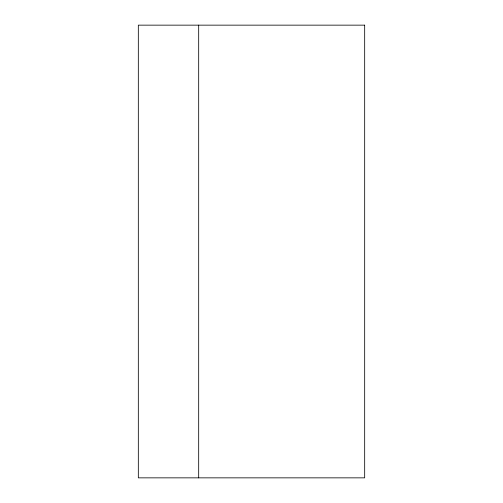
<?xml version="1.0" encoding="UTF-8"?>
<svg xmlns="http://www.w3.org/2000/svg" width="503" height="503" viewBox="0 0 503 503"><rect width="100%" height="100%" fill="white"/><g stroke="black" fill="none" stroke-linecap="round" stroke-linejoin="round"><path stroke-width="0.75" d="M198.685 25.15L198.685 477.85M364.675 25.15L138.325 25.15L138.325 477.85L364.675 477.85L364.675 25.15"/></g></svg>
